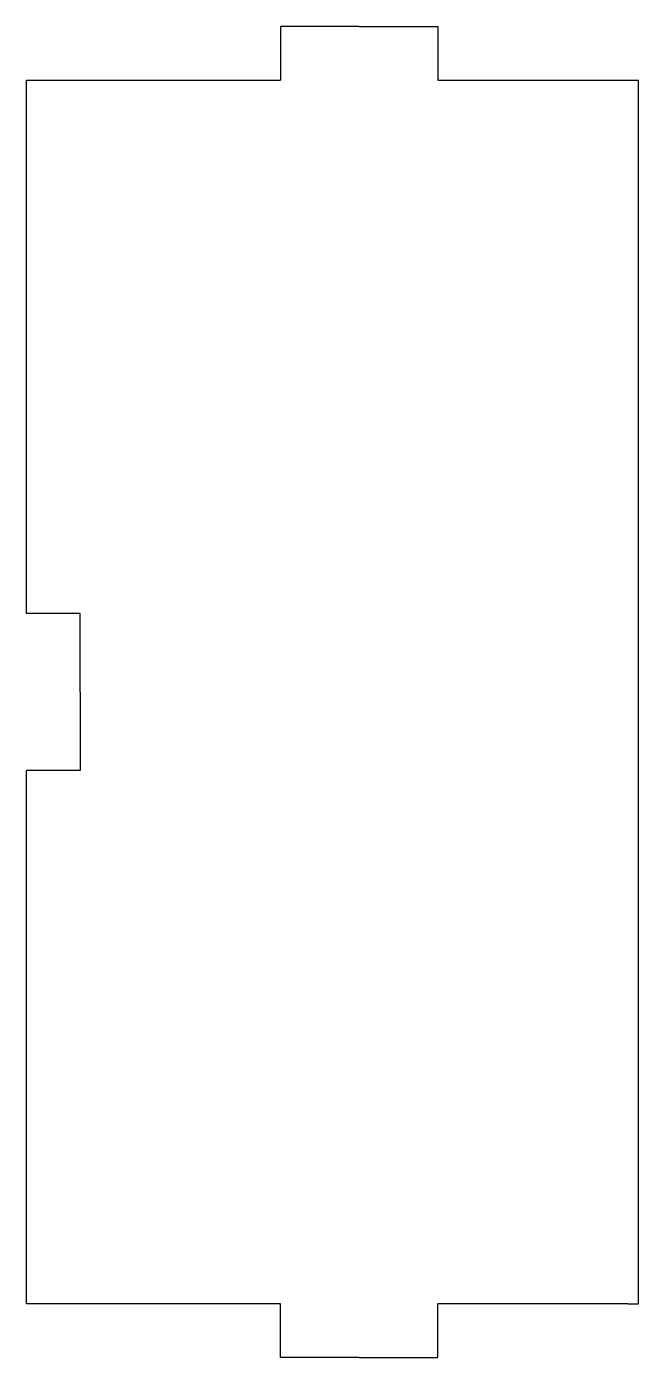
# Model space of a CAD drawing. Header units: inches. Extents: x -15 to -12.7, y -4.8 to 0.2.
import ezdxf

# ---------------------------------------------------------------- set-up
doc = ezdxf.new("R2010")
doc.units = ezdxf.units.IN
doc.layers.get('0').update_dxf_attribs({"linetype": 'CONTINUOUS'})

msp = doc.modelspace()

# ---------------------------------------------------------------- linework, layer by layer
for p, q in [((-13.75, 0.2008), (-14.0453, 0.2008)), ((-14.0453, 0.2008), (-14.0453, 0)), ((-13.75, 0.2008), (-13.4547, 0.2008)), ((-13.4547, 0.2008), (-13.4547, 0)), ((-15, -2.0037), (-15, 0)), ((-15, 0), (-14.0453, 0)), ((-13.4547, 0), (-12.7402, 0)), ((-12.7402, 0), (-12.7008, 0)), ((-12.7008, -4.598), (-12.7008, 0)), ((-14.7992, -2.0037), (-15, -2.0037)), ((-14.7992, -2.299), (-14.7992, -2.0037)), ((-14.7992, -2.299), (-14.7992, -2.5943)), ((-14.7992, -2.5943), (-15, -2.5943)), ((-15, -4.598), (-15, -2.5943)), ((-14.0453, -4.598), (-15, -4.598)), ((-14.0453, -4.7988), (-14.0453, -4.598)), ((-13.4547, -4.7988), (-13.4547, -4.598)), ((-12.7402, -4.598), (-13.4547, -4.598)), ((-12.7402, -4.598), (-12.7008, -4.598)), ((-13.75, -4.7988), (-14.0453, -4.7988)), ((-13.75, -4.7988), (-13.4547, -4.7988))]:
    msp.add_line(p, q)

doc.saveas('drawing.dxf')
